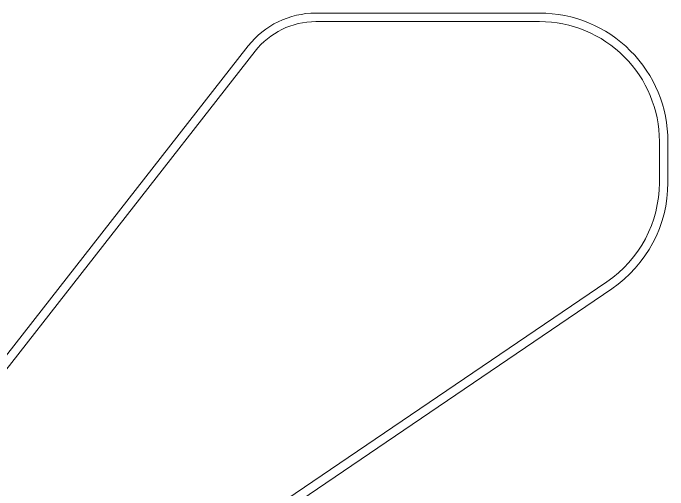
# Model space of a CAD drawing. Header units: millimetres. Extents: x 379264 to 1158416, y -283062 to 356890.
# Drawn here: x 809055.7 to 809361.7, y -5505 to -5282 of the extents above; entities that cross this region are included whole.
import ezdxf

# ---------------------------------------------------------------- set-up
doc = ezdxf.new("R2010")
doc.units = ezdxf.units.MM
doc.layers.add('11PM. DIM', color=2, linetype='Continuous')
doc.layers.add('BLOCK A - CHI TIET THANG 4$0$DnW', color=20, linetype='Continuous')
doc.layers.add('keyplan TANG 1$0$Hatch vat lieu', color=250, linetype='Continuous', lineweight=5)
doc.layers.add('keyplan TANG 1$0$Net Thay khac', color=250, linetype='Continuous', lineweight=15)

# ---------------------------------------------------------------- blocks, each defined once
blk = doc.blocks.new('keyplan TANG 1')
at = {"layer": 'keyplan TANG 1$0$Hatch vat lieu'}
blk.add_lwpolyline([(69650, 126200, -0.4142136), (72450, 123400), (72450, 122433.8, -0.2483714), (71224.1, 120118.1), (48959.5, 104983.5, -0.3495932), (46723, 105152.9), (39482.5, 111874.3), (42221.5, 113721.5), (47710, 108137.5, 0.4530558), (49511.4, 108239.8), (63003.8, 125508.2, -0.2308599), (64422.2, 126200)], format="xyb", close=True, dxfattribs=at)
at = {"layer": 'keyplan TANG 1$0$Net Thay khac'}
blk.add_lwpolyline([(69650, 126400, -0.4142136), (72650, 123400), (72650, 122433.8, -0.2483714), (71336.5, 119952.7), (49072, 104818.1, -0.3495932), (46586.9, 105006.4), (39161.8, 111899.2), (42247.6, 113980.3), (47852.6, 108277.7, 0.4530558), (49353.8, 108362.9), (62846.2, 125631.4, -0.2308599), (64422.2, 126400)], format="xyb", close=True, dxfattribs=at)
blk = doc.blocks.new('A$C4BCF64AD')
at = {"layer": 'BLOCK A - CHI TIET THANG 4$0$DnW', "xscale": 0.02, "yscale": 0.02, "zscale": 0.02}
blk.add_blockref('keyplan TANG 1', (2142.39, 279.91), dxfattribs=at)

msp = doc.modelspace()

# ---------------------------------------------------------------- block references
at = {"layer": '11PM. DIM'}
msp.add_blockref('A$C4BCF64AD', (805766.32, -8089.96), dxfattribs=at)

doc.saveas('drawing.dxf')
